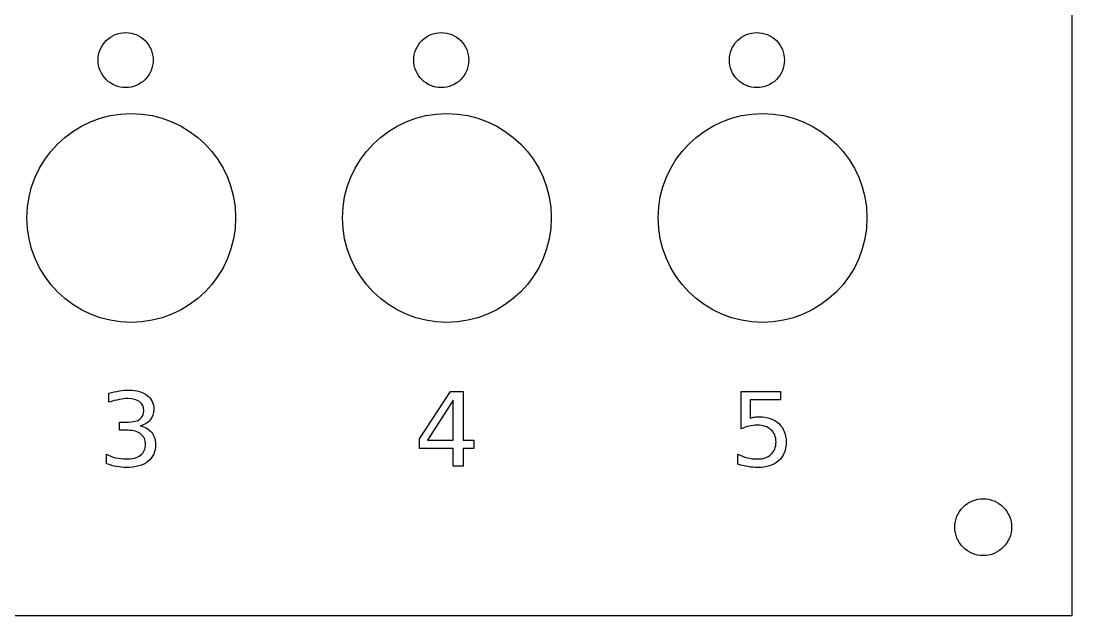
# Model space of a CAD drawing. Extents: x 30 to 245, y 40 to 174.
# Drawn here: x 185.8 to 245, y 39.5 to 73 of the extents above; entities that cross this region are included whole.
import ezdxf

# ---------------------------------------------------------------- set-up
doc = ezdxf.new("R2010")
doc.units = 0
doc.layers.add('Calque_1', color=7, linetype='CONTINUOUS')

msp = doc.modelspace()

# ---------------------------------------------------------------- linework, layer by layer
at = {"layer": 'Calque_1', "color": 1}
for points in [[(30, 174.5), (245, 174.5), (245, 39.5), (30, 39.5)], [(193.2425, 70.80499)], [(211.0225, 70.80499)], [(228.8025, 70.80499)], [(197.88999, 61.91499)], [(215.66999, 61.91499)], [(233.45001, 61.91499)], [(241.6, 44.5)]]:
    msp.add_lwpolyline(points, close=True, dxfattribs=at)
at = {"layer": 'Calque_1', "color": 7}
for points in [[(209.98406, 52.14407), (210.69843, 52.14407), (210.69843, 49.40751), (211.29749, 49.40751), (211.29749, 48.93501), (210.69843, 48.93501), (210.69843, 47.94501), (210.13312, 47.94501), (210.13312, 48.93501), (208.23749, 48.93501), (208.23749, 49.48344)], [(210.13312, 51.64907), (208.69874, 49.40751), (210.13312, 49.40751)], [(192.51343, 50.20906)]]:
    msp.add_lwpolyline(points, close=True, dxfattribs=at)
for points in [[(226.35782, 52.14407), (228.58813, 52.14407), (228.58813, 51.66594), (226.87813, 51.66594), (226.87813, 50.63657)], [(226.35782, 50.03475), (226.35782, 52.14407)], [(190.74156, 51.53375), (190.74156, 52.04)], [(191.82999, 49.95591), (191.34062, 49.95591), (191.34062, 50.42279), (191.85249, 50.42279)], [(190.61499, 48.07153), (190.61499, 48.61997)], [(226.18063, 48.04347), (226.18063, 48.61441)]]:
    msp.add_lwpolyline(points, dxfattribs=at)
at = {"layer": 'Calque_1', "color": 1}
for points in [[(190.596484, 71.901006), (190.887166, 72.191687), (191.281414, 72.35499), (191.6925, 72.35499)], [(191.6925, 72.35499), (192.103586, 72.35499), (192.497834, 72.191687), (192.788516, 71.901006)], [(208.376484, 71.901006), (208.667166, 72.191687), (209.061414, 72.35499), (209.4725, 72.35499)], [(209.4725, 72.35499), (209.883586, 72.35499), (210.277834, 72.191687), (210.568516, 71.901006)], [(226.156484, 71.901006), (226.447166, 72.191687), (226.841414, 72.35499), (227.2525, 72.35499)], [(227.2525, 72.35499), (227.663586, 72.35499), (228.057834, 72.191687), (228.348516, 71.901006)], [(190.1425, 70.80499), (190.1425, 71.216076), (190.305803, 71.610324), (190.596484, 71.901006)], [(192.788516, 71.901006), (193.079197, 71.610324), (193.2425, 71.216076), (193.2425, 70.80499)], [(207.9225, 70.80499), (207.9225, 71.216076), (208.085803, 71.610324), (208.376484, 71.901006)], [(210.568516, 71.901006), (210.859197, 71.610324), (211.0225, 71.216076), (211.0225, 70.80499)], [(225.7025, 70.80499), (225.7025, 71.216076), (225.865803, 71.610324), (226.156484, 71.901006)], [(228.348516, 71.901006), (228.639197, 71.610324), (228.8025, 71.216076), (228.8025, 70.80499)], [(190.596484, 69.708974), (190.305803, 69.999656), (190.1425, 70.393904), (190.1425, 70.80499)], [(193.2425, 70.80499), (193.2425, 70.393904), (193.079197, 69.999656), (192.788516, 69.708974)], [(208.376484, 69.708974), (208.085803, 69.999656), (207.9225, 70.393904), (207.9225, 70.80499)], [(211.0225, 70.80499), (211.0225, 70.393904), (210.859197, 69.999656), (210.568516, 69.708974)], [(226.156484, 69.708974), (225.865803, 69.999656), (225.7025, 70.393904), (225.7025, 70.80499)], [(228.8025, 70.80499), (228.8025, 70.393904), (228.639197, 69.999656), (228.348516, 69.708974)], [(191.6925, 69.25499), (191.281414, 69.25499), (190.887166, 69.418293), (190.596484, 69.708974)], [(192.788516, 69.708974), (192.497834, 69.418293), (192.103586, 69.25499), (191.6925, 69.25499)], [(209.4725, 69.25499), (209.061414, 69.25499), (208.667166, 69.418293), (208.376484, 69.708974)], [(210.568516, 69.708974), (210.277834, 69.418293), (209.883586, 69.25499), (209.4725, 69.25499)], [(227.2525, 69.25499), (226.841414, 69.25499), (226.447166, 69.418293), (226.156484, 69.708974)], [(228.348516, 69.708974), (228.057834, 69.418293), (227.663586, 69.25499), (227.2525, 69.25499)], [(186.12999, 61.91499), (186.12999, 65.162424), (188.762556, 67.79499), (192.00999, 67.79499)], [(192.00999, 67.79499), (195.257424, 67.79499), (197.88999, 65.162424), (197.88999, 61.91499)], [(203.90999, 61.91499), (203.90999, 65.162424), (206.542556, 67.79499), (209.78999, 67.79499)], [(209.78999, 67.79499), (213.037424, 67.79499), (215.66999, 65.162424), (215.66999, 61.91499)], [(221.69001, 61.91499), (221.69001, 65.162424), (224.322576, 67.79499), (227.57001, 67.79499)], [(227.57001, 67.79499), (230.817444, 67.79499), (233.45001, 65.162424), (233.45001, 61.91499)], [(192.00999, 56.03499), (188.762556, 56.03499), (186.12999, 58.667556), (186.12999, 61.91499)], [(197.88999, 61.91499), (197.88999, 58.667556), (195.257424, 56.03499), (192.00999, 56.03499)], [(209.78999, 56.03499), (206.542556, 56.03499), (203.90999, 58.667556), (203.90999, 61.91499)], [(215.66999, 61.91499), (215.66999, 58.667556), (213.037424, 56.03499), (209.78999, 56.03499)], [(227.57001, 56.03499), (224.322576, 56.03499), (221.69001, 58.667556), (221.69001, 61.91499)], [(233.45001, 61.91499), (233.45001, 58.667556), (230.817444, 56.03499), (227.57001, 56.03499)], [(238.4, 44.5), (238.4, 44.924346), (238.568571, 45.331313), (238.868629, 45.631371)], [(238.868629, 45.631371), (239.168687, 45.931429), (239.575654, 46.1), (240, 46.1)], [(240, 46.1), (240.424346, 46.1), (240.831313, 45.931429), (241.131371, 45.631371)], [(241.131371, 45.631371), (241.431429, 45.331313), (241.6, 44.924346), (241.6, 44.5)], [(238.868629, 43.368629), (238.568571, 43.668687), (238.4, 44.075654), (238.4, 44.5)], [(241.6, 44.5), (241.6, 44.075654), (241.431429, 43.668687), (241.131371, 43.368629)], [(240, 42.9), (239.575654, 42.9), (239.168687, 43.068571), (238.868629, 43.368629)], [(241.131371, 43.368629), (240.831313, 43.068571), (240.424346, 42.9), (240, 42.9)]]:
    msp.add_open_spline(points, degree=3, dxfattribs=at)
at = {"layer": 'Calque_1', "color": 7}
for points in [[(190.74156, 52.04), (190.95718, 52.1), (191.15874, 52.145), (191.34624, 52.175)], [(191.34624, 52.175), (191.53562, 52.205), (191.713747, 52.22), (191.88062, 52.22)], [(191.88062, 52.22), (192.311867, 52.22), (192.653117, 52.12156), (192.90437, 51.92468)], [(191.32937, 51.69125), (191.151243, 51.657517), (190.955307, 51.605017), (190.74156, 51.53375)], [(191.82999, 51.74185), (191.67437, 51.74185), (191.507497, 51.724983), (191.32937, 51.69125)], [(192.48531, 51.56748), (192.33343, 51.683727), (192.11499, 51.74185), (191.82999, 51.74185)], [(192.71593, 51.07248), (192.71593, 51.2881), (192.639057, 51.4531), (192.48531, 51.56748)], [(192.90437, 51.92468), (193.155617, 51.72968), (193.28124, 51.465307), (193.28124, 51.13156)], [(192.49374, 50.58873), (192.641867, 50.70123), (192.71593, 50.86248), (192.71593, 51.07248)], [(193.28124, 51.13156), (193.28124, 50.89906), (193.21468, 50.702183), (193.08156, 50.54093)], [(191.85249, 50.42279), (192.13187, 50.42279), (192.34562, 50.478103), (192.49374, 50.58873)], [(193.08156, 50.54093), (192.948433, 50.381557), (192.759057, 50.270933), (192.51343, 50.20906)], [(226.87813, 50.63657), (226.96063, 50.664703), (227.04313, 50.685337), (227.12563, 50.69847)], [(227.12563, 50.69847), (227.20813, 50.71347), (227.29063, 50.72097), (227.37313, 50.72097)], [(227.37313, 50.72097), (227.841883, 50.72097), (228.213133, 50.592533), (228.48688, 50.33566)], [(228.48688, 50.33566), (228.760633, 50.078787), (228.89751, 49.730973), (228.89751, 49.29222)], [(192.55281, 49.74498), (192.38031, 49.8856), (192.13937, 49.95591), (191.82999, 49.95591)], [(192.51343, 50.20907), (192.785303, 50.150937), (192.99718, 50.03), (193.14906, 49.84626)], [(192.81437, 49.1656), (192.81437, 49.4131), (192.727183, 49.606227), (192.55281, 49.74498)], [(193.14906, 49.84626), (193.302807, 49.662507), (193.37968, 49.43563), (193.37968, 49.16563)], [(226.81907, 50.19225), (226.66907, 50.158517), (226.51532, 50.106017), (226.35782, 50.03475)], [(227.27469, 50.24285), (227.122817, 50.24285), (226.970943, 50.225983), (226.81907, 50.19225)], [(228.04532, 49.98691), (227.855947, 50.157537), (227.59907, 50.24285), (227.27469, 50.24285)], [(228.32938, 49.29222), (228.32938, 49.58472), (228.234693, 49.816283), (228.04532, 49.98691)], [(192.53312, 48.55248), (192.72062, 48.6931), (192.81437, 48.897473), (192.81437, 49.1656)], [(193.37968, 49.16563), (193.37968, 48.751257), (193.23718, 48.430633), (192.95218, 48.20376)], [(228.04532, 48.59754), (228.234693, 48.76816), (228.32938, 48.99972), (228.32938, 49.29222)], [(228.89751, 49.29222), (228.89751, 48.840347), (228.756883, 48.488787), (228.47563, 48.23754)], [(190.61499, 48.61997), (190.77249, 48.52809), (190.94499, 48.458713), (191.13249, 48.41184)], [(191.72031, 48.34154), (192.076557, 48.34154), (192.347493, 48.411853), (192.53312, 48.55248)], [(226.18063, 48.61441), (226.349383, 48.522537), (226.52376, 48.4541), (226.70376, 48.4091)], [(227.27469, 48.3416), (227.59907, 48.3416), (227.855947, 48.426913), (228.04532, 48.59754)], [(191.19156, 47.91684), (191.005933, 47.950573), (190.813743, 48.002137), (190.61499, 48.07153)], [(191.13249, 48.41184), (191.31999, 48.364973), (191.51593, 48.34154), (191.72031, 48.34154)], [(192.95218, 48.20376), (192.66718, 47.97688), (192.26218, 47.86344), (191.73718, 47.86344)], [(226.74594, 47.90847), (226.564067, 47.93847), (226.37563, 47.98347), (226.18063, 48.04347)], [(226.70376, 48.4091), (226.88376, 48.3641), (227.07407, 48.3416), (227.27469, 48.3416)], [(228.47563, 48.23754), (228.194383, 47.98816), (227.79782, 47.86347), (227.28594, 47.86347)], [(191.73718, 47.86344), (191.560933, 47.86344), (191.37906, 47.88124), (191.19156, 47.91684)], [(227.28594, 47.86347), (227.109693, 47.86347), (226.929693, 47.87847), (226.74594, 47.90847)]]:
    msp.add_open_spline(points, degree=3, dxfattribs=at)

doc.saveas('drawing.dxf')
